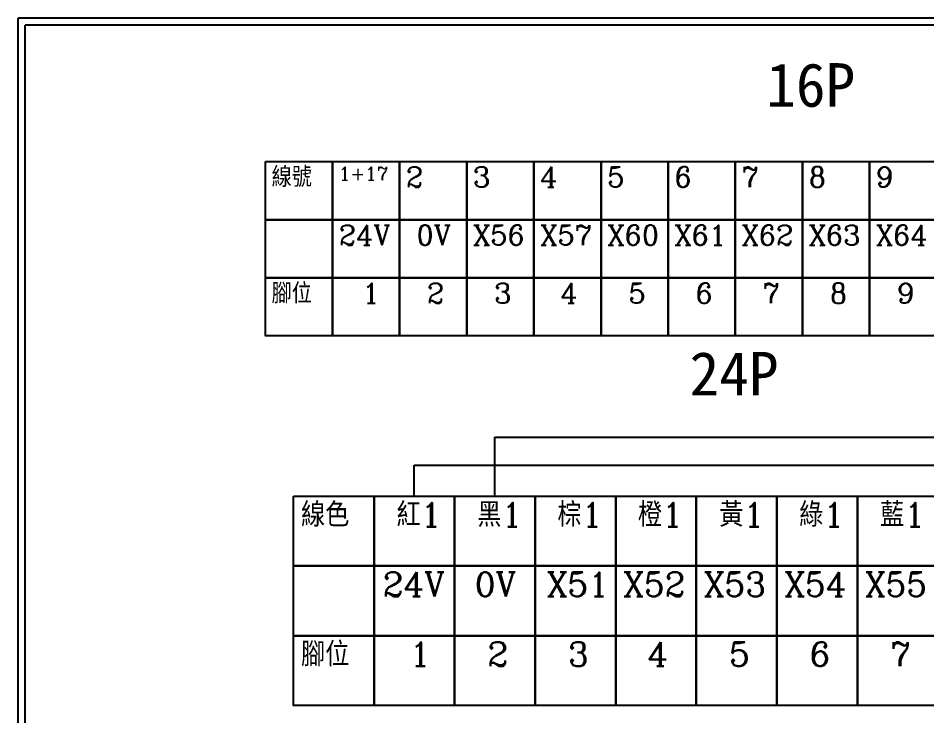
# Model space of a CAD drawing. Extents: x 926 to 1213, y 3 to 207.
# Drawn here: x 925.7 to 1088.5, y 82 to 207 of the extents above; entities that cross this region are included whole.
import ezdxf

# ---------------------------------------------------------------- set-up
doc = ezdxf.new("R2010")
doc.units = 0
doc.layers.get('0').update_dxf_attribs({"linetype": 'CONTINUOUS'})
doc.layers.add('圖框層', color=7, linetype='CONTINUOUS')
doc.styles.add('CNS', font='romanc.shx', dxfattribs={"bigfont": 'chineset.shx'})

msp = doc.modelspace()

# ---------------------------------------------------------------- linework, layer by layer
for p, q in [((1011.04, 121.48), (1011.04, 132)), ((1011.04, 132), (1155, 132)), ((996.62, 121.48), (996.62, 127)), ((996.62, 127), (1140, 127))]:
    msp.add_line(p, q)
for points in [[(969.97, 181.33), (981.98, 181.33), (981.98, 170.93), (969.97, 170.93)], [(981.98, 181.33), (993.99, 181.33), (993.99, 170.93), (981.98, 170.93)], [(993.99, 181.33), (1006, 181.33), (1006, 170.93), (993.99, 170.93)], [(1006, 181.33), (1018.01, 181.33), (1018.01, 170.93), (1006, 170.93)], [(1018.01, 181.33), (1030.03, 181.33), (1030.03, 170.93), (1018.01, 170.93)], [(1030.03, 181.33), (1042.04, 181.33), (1042.04, 170.93), (1030.03, 170.93)], [(1042.04, 181.33), (1054.05, 181.33), (1054.05, 170.93), (1042.04, 170.93)], [(1054.05, 181.33), (1066.06, 181.33), (1066.06, 170.93), (1054.05, 170.93)], [(1066.06, 181.33), (1078.07, 181.33), (1078.07, 170.93), (1066.06, 170.93)], [(1078.07, 181.33), (1090.09, 181.33), (1090.09, 170.93), (1078.07, 170.93)], [(969.97, 170.93), (981.98, 170.93), (981.98, 160.53), (969.97, 160.53)], [(981.98, 170.93), (993.99, 170.93), (993.99, 160.53), (981.98, 160.53)], [(993.99, 170.93), (1006, 170.93), (1006, 160.53), (993.99, 160.53)], [(1006, 170.93), (1018.01, 170.93), (1018.01, 160.53), (1006, 160.53)], [(1018.01, 170.93), (1030.03, 170.93), (1030.03, 160.53), (1018.01, 160.53)], [(1030.03, 170.93), (1042.04, 170.93), (1042.04, 160.53), (1030.03, 160.53)], [(1042.04, 170.93), (1054.05, 170.93), (1054.05, 160.53), (1042.04, 160.53)], [(1054.05, 170.93), (1066.06, 170.93), (1066.06, 160.53), (1054.05, 160.53)], [(1066.06, 170.93), (1078.07, 170.93), (1078.07, 160.53), (1066.06, 160.53)], [(1078.07, 170.93), (1090.09, 170.93), (1090.09, 160.53), (1078.07, 160.53)], [(969.97, 160.53), (981.98, 160.53), (981.98, 150.14), (969.97, 150.14)], [(981.98, 160.53), (993.99, 160.53), (993.99, 150.14), (981.98, 150.14)], [(993.99, 160.53), (1006, 160.53), (1006, 150.14), (993.99, 150.14)], [(1006, 160.53), (1018.01, 160.53), (1018.01, 150.14), (1006, 150.14)], [(1018.01, 160.53), (1030.03, 160.53), (1030.03, 150.14), (1018.01, 150.14)], [(1030.03, 160.53), (1042.04, 160.53), (1042.04, 150.14), (1030.03, 150.14)], [(1042.04, 160.53), (1054.05, 160.53), (1054.05, 150.14), (1042.04, 150.14)], [(1054.05, 160.53), (1066.06, 160.53), (1066.06, 150.14), (1054.05, 150.14)], [(1066.06, 160.53), (1078.07, 160.53), (1078.07, 150.14), (1066.06, 150.14)], [(1078.07, 160.53), (1090.09, 160.53), (1090.09, 150.14), (1078.07, 150.14)], [(975, 121.48), (989.41, 121.48), (989.41, 109), (975, 109)], [(989.41, 121.48), (1003.83, 121.48), (1003.83, 109), (989.41, 109)], [(1003.83, 121.48), (1018.24, 121.48), (1018.24, 109), (1003.83, 109)], [(1018.24, 121.48), (1032.66, 121.48), (1032.66, 109), (1018.24, 109)], [(1032.66, 121.48), (1047.07, 121.48), (1047.07, 109), (1032.66, 109)], [(1047.07, 121.48), (1061.49, 121.48), (1061.49, 109), (1047.07, 109)], [(1061.49, 121.48), (1075.9, 121.48), (1075.9, 109), (1061.49, 109)], [(1075.9, 121.48), (1090.31, 121.48), (1090.31, 109), (1075.9, 109)], [(975, 109), (989.41, 109), (989.41, 96.52), (975, 96.52)], [(989.41, 109), (1003.83, 109), (1003.83, 96.52), (989.41, 96.52)], [(1003.83, 109), (1018.24, 109), (1018.24, 96.52), (1003.83, 96.52)], [(1018.24, 109), (1032.66, 109), (1032.66, 96.52), (1018.24, 96.52)], [(1032.66, 109), (1047.07, 109), (1047.07, 96.52), (1032.66, 96.52)], [(1047.07, 109), (1061.49, 109), (1061.49, 96.52), (1047.07, 96.52)], [(1061.49, 109), (1075.9, 109), (1075.9, 96.52), (1061.49, 96.52)], [(1075.9, 109), (1090.31, 109), (1090.31, 96.52), (1075.9, 96.52)], [(975, 96.52), (989.41, 96.52), (989.41, 84.05), (975, 84.05)], [(989.41, 96.52), (1003.83, 96.52), (1003.83, 84.05), (989.41, 84.05)], [(1003.83, 96.52), (1018.24, 96.52), (1018.24, 84.05), (1003.83, 84.05)], [(1018.24, 96.52), (1032.66, 96.52), (1032.66, 84.05), (1018.24, 84.05)], [(1032.66, 96.52), (1047.07, 96.52), (1047.07, 84.05), (1032.66, 84.05)], [(1047.07, 96.52), (1061.49, 96.52), (1061.49, 84.05), (1047.07, 84.05)], [(1061.49, 96.52), (1075.9, 96.52), (1075.9, 84.05), (1061.49, 84.05)], [(1075.9, 96.52), (1090.31, 96.52), (1090.31, 84.05), (1075.9, 84.05)]]:
    msp.add_lwpolyline(points, close=True)
at = {"layer": '圖框層', "color": 7}
for p, q in [((1212.74, 206.97), (925.74, 206.97)), ((925.74, 3), (925.74, 206.97)), ((1211.49, 205.72), (926.99, 205.72)), ((926.99, 4.25), (926.99, 205.72))]:
    msp.add_line(p, q, dxfattribs=at)

# ---------------------------------------------------------------- texts
at = {"char_height": 7.8, "attachment_point": 1, "style": 'CNS'}
for s, insert in [('\\pi6.4155;{\\fDFKai-SB|b0|i0|c136|p65;16P}', (1053.17, 198.93)), ('\\pi6.1785;{\\fDFKai-SB|b0|i0|c136|p65;24P}', (1039.69, 147.28))]:
    msp.add_mtext_dynamic_manual_height_columns(s, width=28, gutter_width=32.5, heights=[0], dxfattribs=dict(at, insert=insert))
at = {"attachment_point": 1}
for s, insert, char_height, width in [('{\\Fromanc,chineset|c136;線號}', (971.09, 180.37), 3.6, 9.9496), ('{\\Fromanc,chineset|c136;1+17}', (983.1, 180.37), 2.4, 9.9496), ('{\\Fromanc,chineset|c136;2}', (995.11, 180.37), 3.6, 9.9496), ('{\\Fromanc,chineset|c136;3}', (1007.12, 180.37), 3.6, 9.9496), ('{\\Fromanc,chineset|c136;4}', (1019.14, 180.37), 3.6, 9.9496), ('{\\Fromanc,chineset|c136;5}', (1031.15, 180.37), 3.6, 9.9496), ('{\\Fromanc,chineset|c136;6}', (1043.16, 180.37), 3.6, 9.9496), ('{\\Fromanc,chineset|c136;7}', (1055.17, 180.37), 3.6, 9.9496), ('{\\Fromanc,chineset|c136;8}', (1067.18, 180.37), 3.6, 9.9496), ('{\\Fromanc,chineset|c136;9}', (1079.2, 180.37), 3.6, 9.9496), ('{\\Fromanc,chineset|c136;線色}', (976.35, 120.32), 4.32, 11.9395), ('\\pi2.6655;{\\Fromanc,chineset|c136;紅1}', (990.76, 120.32), 4.32, 11.9395), ('\\pi2.7105;{\\Fromanc,chineset|c136;黑1}', (1005.18, 120.32), 4.32, 11.9395), ('\\pi2.6205;{\\Fromanc,chineset|c136;棕1}', (1019.59, 120.32), 4.32, 11.9395), ('\\pi2.6205;{\\Fromanc,chineset|c136;橙1}', (1034, 120.32), 4.32, 11.9395), ('\\pi2.7555;{\\Fromanc,chineset|c136;黃1}', (1048.42, 120.32), 4.32, 11.9395), ('\\pi2.6655;{\\Fromanc,chineset|c136;綠1}', (1062.83, 120.32), 4.32, 11.9395), ('\\pi2.7105;{\\Fromanc,chineset|c136;藍1}', (1077.25, 120.32), 4.32, 11.9395)]:
    msp.add_mtext(s, dxfattribs=dict(at, insert=insert, char_height=char_height, width=width))
at = {"color": 3, "attachment_point": 1}
for s, insert, char_height, width in [('{\\Fromanc,chineset|c136;24V}', (983.1, 169.97), 3.6, 9.9496), ('\\pi1.8891;{\\Fromanc,chineset|c136;0V}', (995.11, 169.97), 3.6, 9.9496), ('{\\Fromanc,chineset|c136;X56}', (1007.12, 169.97), 3.6, 9.9496), ('{\\Fromanc,chineset|c136;X57}', (1019.14, 169.97), 3.6, 9.9496), ('{\\Fromanc,chineset|c136;X60}', (1031.15, 169.97), 3.6, 9.9496), ('{\\Fromanc,chineset|c136;X61}', (1043.16, 169.97), 3.6, 9.9496), ('{\\Fromanc,chineset|c136;X62}', (1055.17, 169.97), 3.6, 9.9496), ('{\\Fromanc,chineset|c136;X63}', (1067.18, 169.97), 3.6, 9.9496), ('{\\Fromanc,chineset|c136;X64}', (1079.2, 169.97), 3.6, 9.9496), ('\\pi0.20975;{\\Fromanc,chineset|c136;24V}', (990.76, 107.85), 4.32, 11.9395), ('\\pi2.2669;{\\Fromanc,chineset|c136;0V}', (1005.18, 107.85), 4.32, 11.9395), ('\\pi0.72404;{\\Fromanc,chineset|c136;X51}', (1019.59, 107.85), 4.32, 11.9395), ('{\\Fromanc,chineset|c136;X52}', (1034, 107.85), 4.32, 11.9395), ('{\\Fromanc,chineset|c136;X53}', (1048.42, 107.85), 4.32, 11.9395), ('{\\Fromanc,chineset|c136;X54}', (1062.83, 107.85), 4.32, 11.9395), ('{\\Fromanc,chineset|c136;X55}', (1077.25, 107.85), 4.32, 11.9395)]:
    msp.add_mtext(s, dxfattribs=dict(at, insert=insert, char_height=char_height, width=width))
at = {"color": 1, "attachment_point": 1}
for s, insert, char_height, width in [('{\\Fromanc,chineset|c136;腳位}', (971.09, 159.57), 3.6, 9.9496), ('\\pi4.2034;{\\Fromanc,chineset|c136;1}', (983.1, 159.57), 3.6, 9.9496), ('\\pi3.7748;{\\Fromanc,chineset|c136;2}', (995.11, 159.57), 3.6, 9.9496), ('\\pi3.7748;{\\Fromanc,chineset|c136;3}', (1007.12, 159.57), 3.6, 9.9496), ('\\pi3.6034;{\\Fromanc,chineset|c136;4}', (1019.14, 159.57), 3.6, 9.9496), ('\\pi3.7748;{\\Fromanc,chineset|c136;5}', (1031.15, 159.57), 3.6, 9.9496), ('\\pi3.7748;{\\Fromanc,chineset|c136;6}', (1043.16, 159.57), 3.6, 9.9496), ('\\pi3.7748;{\\Fromanc,chineset|c136;7}', (1055.17, 159.57), 3.6, 9.9496), ('\\pi3.7748;{\\Fromanc,chineset|c136;8}', (1067.18, 159.57), 3.6, 9.9496), ('\\pi3.7748;{\\Fromanc,chineset|c136;9}', (1079.2, 159.57), 3.6, 9.9496), ('{\\Fromanc,chineset|c136;腳位}', (976.35, 95.37), 4.32, 11.9395), ('\\pi5.044;{\\Fromanc,chineset|c136;1}', (990.76, 95.37), 4.32, 11.9395), ('\\pi4.5298;{\\Fromanc,chineset|c136;2}', (1005.18, 95.37), 4.32, 11.9395), ('\\pi4.5298;{\\Fromanc,chineset|c136;3}', (1019.59, 95.37), 4.32, 11.9395), ('\\pi4.324;{\\Fromanc,chineset|c136;4}', (1034, 95.37), 4.32, 11.9395), ('\\pi4.5298;{\\Fromanc,chineset|c136;5}', (1048.42, 95.37), 4.32, 11.9395), ('\\pi4.5298;{\\Fromanc,chineset|c136;6}', (1062.83, 95.37), 4.32, 11.9395), ('\\pi4.5298;{\\Fromanc,chineset|c136;7}', (1077.25, 95.37), 4.32, 11.9395)]:
    msp.add_mtext(s, dxfattribs=dict(at, insert=insert, char_height=char_height, width=width))

doc.saveas('drawing.dxf')
